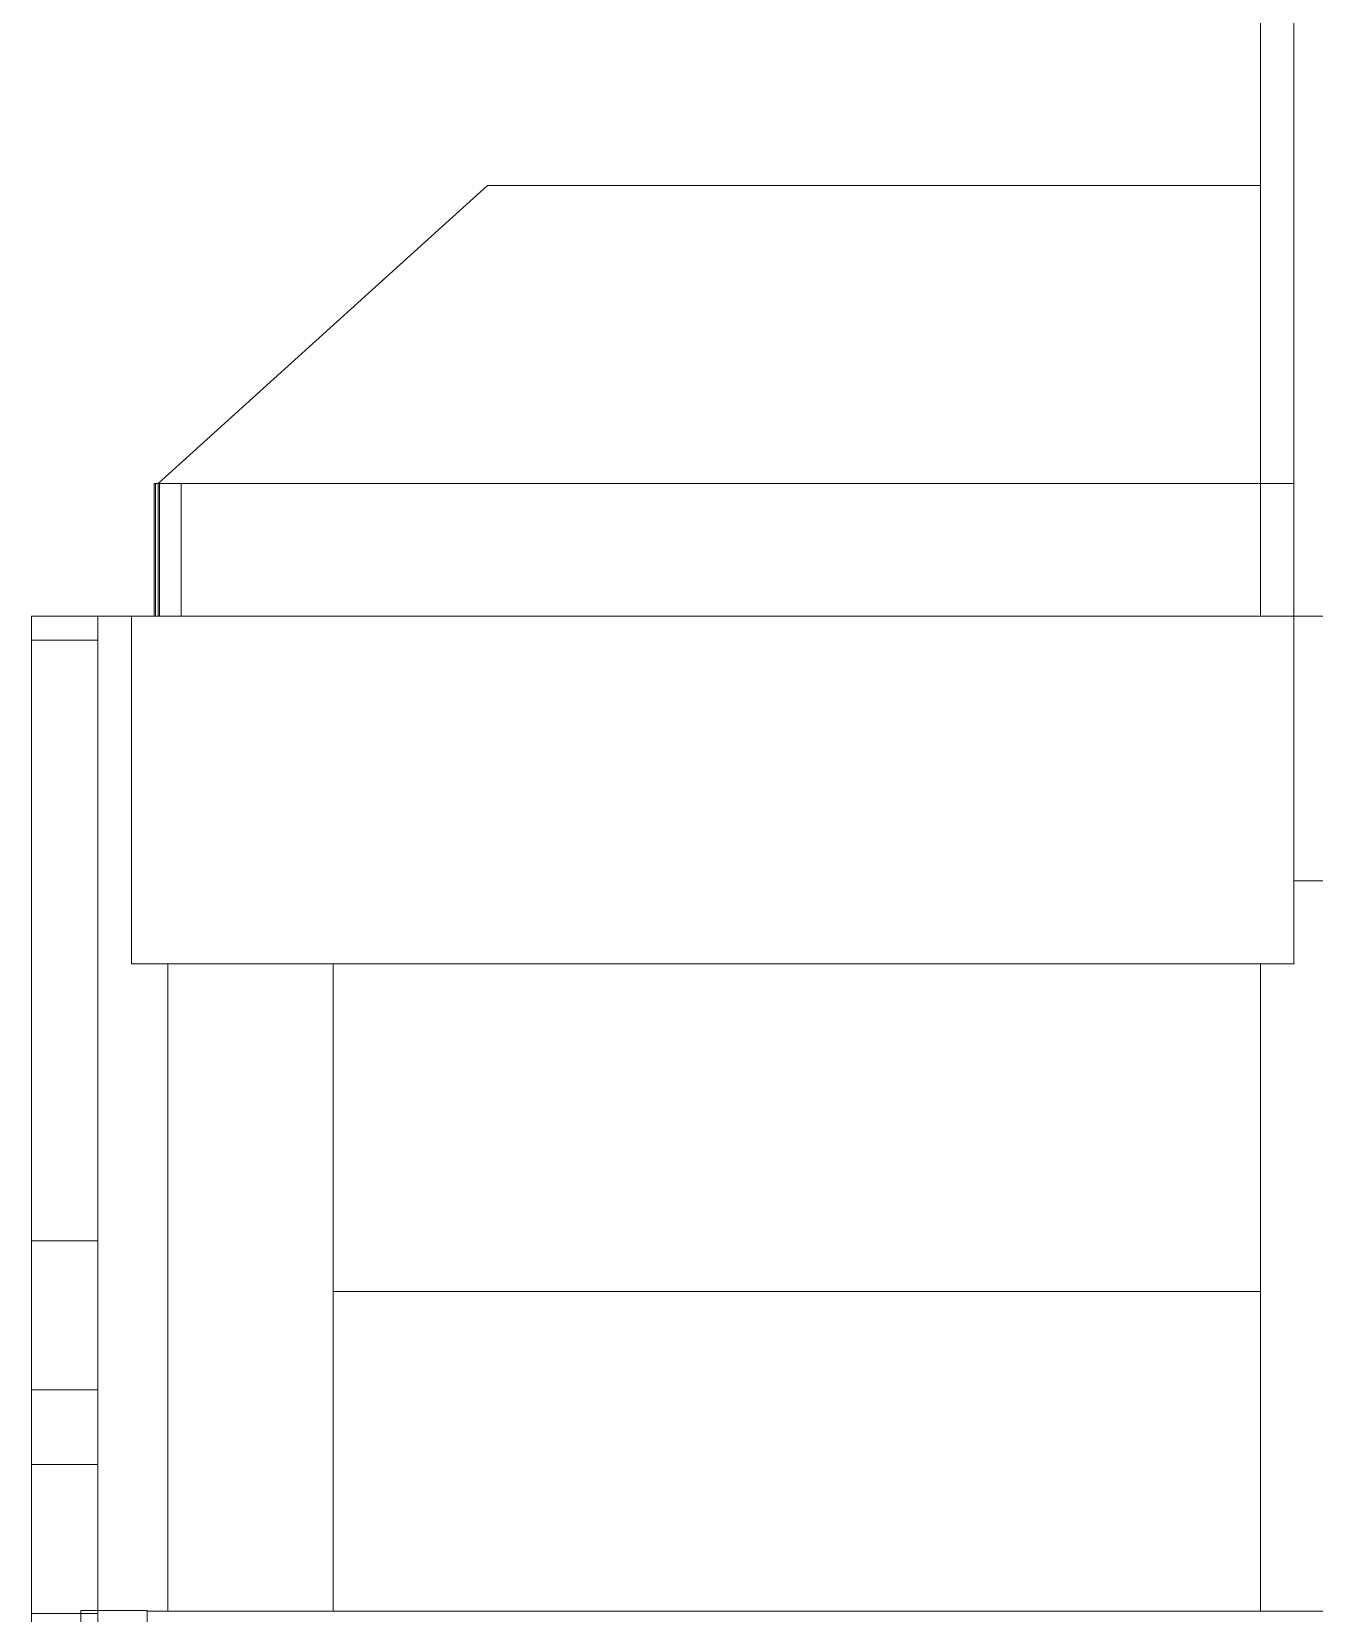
# Model space of a CAD drawing. Header units: metres. Extents: x -144 to 1000, y -717 to 29.
# Drawn here: x 33.713 to 37.585, y -651.594 to -646.817 of the extents above; entities that cross this region are included whole.
import ezdxf

# ---------------------------------------------------------------- set-up
doc = ezdxf.new("R2010")
doc.units = ezdxf.units.M
doc.layers.get('0').update_dxf_attribs({"color": 1})
for name, color, linetype, lineweight in [('A-FLOR-HRAL', 1, 'Continuous', 9), ('A-WALL', 4, 'Continuous', 9), ('S-COLS', 7, 'Continuous', 9)]:
    doc.layers.add(name, color=color, linetype=linetype, lineweight=lineweight)

# ---------------------------------------------------------------- blocks, each defined once
blk = doc.blocks.new('WEWE')
at = {"layer": 'A-FLOR-HRAL'}
for p, q in [((37.5229, -648.182), (34.0829, -648.182)), ((34.0829, -648.182), (34.0829, -648.582))]:
    blk.add_line(p, q, dxfattribs=at)
at = {"layer": 'A-FLOR-HRAL', "color": 254, "true_color": 0xcccccc}
for p, q in [((34.0829, -648.182), (34.0949, -648.182)), ((34.0829, -648.582), (34.0829, -648.182)), ((34.0949, -648.182), (34.0829, -648.182)), ((34.0869, -648.582), (34.0869, -648.182)), ((34.0949, -648.182), (34.0869, -648.182)), ((34.0949, -648.182), (34.0949, -648.582)), ((34.0949, -648.582), (34.0949, -648.182)), ((34.0949, -648.182), (37.5229, -648.182))]:
    blk.add_line(p, q, dxfattribs=at)
at = {"layer": 'A-FLOR-HRAL', "color": 7, "true_color": 0xf4f4f4}
for p, q in [((34.0869, -648.182), (34.0869, -648.582)), ((34.0869, -648.182), (34.0949, -648.182)), ((34.0869, -648.182), (34.0949, -648.182)), ((34.0869, -648.182), (34.0949, -648.182)), ((34.1644, -648.182), (34.0949, -648.182)), ((34.0989, -648.182), (34.0989, -648.582)), ((34.0989, -648.182), (34.0989, -648.582))]:
    blk.add_line(p, q, dxfattribs=at)
at = {"layer": 'A-FLOR-HRAL', "color": 7, "true_color": 0xfcfcfc}
for p, q in [((34.0949, -648.182), (34.0989, -648.182)), ((34.0949, -648.182), (34.0989, -648.182)), ((34.0949, -648.182), (34.0989, -648.182)), ((34.0989, -648.182), (34.1644, -648.182)), ((34.1644, -648.182), (34.0989, -648.182))]:
    blk.add_line(p, q, dxfattribs=at)
at = {"layer": 'A-FLOR-HRAL', "color": 7, "true_color": 0xfefefe}
blk.add_line((34.0989, -648.182), (34.1644, -648.182), dxfattribs=at)
at = {"layer": 'A-WALL'}
for p, q in [((37.5229, -649.632), (37.5229, -646.142)), ((35.0894, -647.282), (34.0949, -648.182)), ((37.4229, -647.282), (35.0894, -647.282)), ((33.7129, -648.582), (38.613, -648.582)), ((33.7129, -659.682), (33.7129, -648.582))]:
    blk.add_line(p, q, dxfattribs=at)
at = {"layer": 'A-WALL', "color": 7, "true_color": 0xf4f4f4}
blk.add_line((34.1644, -648.182), (34.0949, -648.182), dxfattribs=at)
at = {"layer": 'A-WALL', "color": 254, "true_color": 0xcccccc}
blk.add_line((34.1644, -648.182), (34.1644, -648.582), dxfattribs=at)
at = {"layer": 'A-WALL', "color": 251, "true_color": 0x666666}
for p, q in [((33.9129, -648.582), (33.7129, -648.582)), ((33.7129, -648.6543), (33.7129, -648.582)), ((33.9129, -648.582), (34.0144, -648.582)), ((38.613, -648.582), (33.9129, -648.582)), ((33.9129, -648.582), (33.9129, -656.8353)), ((33.9129, -648.6543), (33.9129, -648.582)), ((34.0144, -649.632), (34.0144, -648.582)), ((37.5229, -648.582), (34.0144, -648.582)), ((33.7129, -651.144), (33.7129, -648.6543)), ((33.7129, -648.6543), (33.7129, -651.144)), ((33.7129, -648.6543), (33.9129, -648.6543)), ((33.7129, -648.6543), (33.9129, -648.6543)), ((33.9129, -651.144), (33.9129, -648.6543)), ((33.9129, -648.6543), (33.9129, -651.144)), ((37.5229, -649.382), (39.413, -649.382)), ((34.0144, -649.632), (37.5229, -649.632)), ((37.4229, -650.622), (34.623, -650.622)), ((33.7129, -651.144), (33.7129, -651.594)), ((33.7129, -651.594), (33.7129, -651.144)), ((33.9129, -651.144), (33.7129, -651.144)), ((33.7129, -651.144), (33.9129, -651.144)), ((33.9129, -651.594), (33.9129, -651.144)), ((33.9129, -651.144), (33.9129, -651.594)), ((33.8616, -651.5852), (34.0616, -651.5852)), ((34.0616, -651.5852), (34.0616, -652.7852)), ((33.7129, -656.632), (33.7129, -651.594)), ((33.7129, -651.594), (33.7129, -656.632)), ((33.7129, -651.594), (33.9129, -651.594)), ((33.7129, -651.594), (33.9129, -651.594)), ((33.9129, -656.632), (33.9129, -651.594)), ((33.9129, -651.594), (33.9129, -656.632)), ((45.1574, -651.587), (34.0616, -651.587))]:
    blk.add_line(p, q, dxfattribs=at)
at = {"layer": 'A-WALL', "color": 253, "true_color": 0xa3a3a3}
for p, q in [((34.0144, -648.582), (33.9129, -648.582)), ((33.7129, -648.6543), (33.7129, -650.469)), ((33.7129, -650.469), (33.7129, -648.6543)), ((33.7129, -648.6543), (33.9129, -648.6543)), ((33.7129, -648.6543), (33.9129, -648.6543)), ((33.9129, -650.469), (33.9129, -648.6543)), ((33.9129, -648.6543), (33.9129, -650.469)), ((33.7129, -650.919), (33.7129, -650.469)), ((33.7129, -650.469), (33.7129, -650.919)), ((33.9129, -650.469), (33.7129, -650.469)), ((33.7129, -650.469), (33.9129, -650.469)), ((33.9129, -650.919), (33.9129, -650.469)), ((33.9129, -650.469), (33.9129, -650.919)), ((33.7129, -650.919), (33.7129, -651.144)), ((33.7129, -651.144), (33.7129, -650.919)), ((33.7129, -650.919), (33.9129, -650.919)), ((33.7129, -650.919), (33.9129, -650.919)), ((33.9129, -651.144), (33.9129, -650.919)), ((33.9129, -650.919), (33.9129, -651.144)), ((33.7129, -651.144), (33.7129, -651.594)), ((33.7129, -651.594), (33.7129, -651.144)), ((33.9129, -651.5852), (33.9129, -651.144)), ((33.9129, -651.144), (33.9129, -651.5852)), ((33.7129, -651.594), (33.7129, -653.844)), ((33.7129, -653.844), (33.7129, -651.594)), ((33.9129, -653.844), (33.9129, -651.594)), ((33.9129, -651.594), (33.9129, -653.844))]:
    blk.add_line(p, q, dxfattribs=at)
at = {"layer": 'A-WALL', "color": 7, "true_color": 0xfdfdfd}
for p, q in [((33.7129, -650.469), (33.7129, -648.6543)), ((33.7129, -648.6543), (33.7129, -650.469)), ((33.7129, -650.469), (33.7129, -648.6543)), ((33.7129, -648.6543), (33.7129, -650.469)), ((33.7129, -650.469), (33.7129, -648.6543)), ((33.7129, -648.6543), (33.7129, -650.469)), ((33.7129, -650.469), (33.7129, -648.6543)), ((33.7129, -650.469), (33.7129, -648.6543)), ((33.7129, -648.6543), (33.7129, -650.469)), ((33.7129, -648.6543), (33.7129, -650.469)), ((33.7129, -650.469), (33.7129, -648.6543)), ((33.7129, -648.6543), (33.7129, -650.469)), ((33.7129, -650.469), (33.7129, -648.6543)), ((33.7129, -648.6543), (33.7129, -650.469)), ((33.7129, -650.469), (33.7129, -648.6543)), ((33.7129, -650.469), (33.7129, -648.6543)), ((33.7129, -648.6543), (33.7129, -650.469)), ((33.7129, -648.6543), (33.7129, -650.469)), ((33.7129, -650.469), (33.7129, -648.6543)), ((33.7129, -648.6543), (33.7129, -650.469)), ((33.7129, -650.469), (33.7129, -648.6543)), ((33.7129, -650.469), (33.7129, -648.6543)), ((33.7129, -648.6543), (33.7129, -650.469)), ((33.7129, -648.6543), (33.7129, -650.469)), ((33.7129, -650.469), (33.7129, -648.6543)), ((33.7129, -648.6543), (33.7129, -650.469)), ((33.7129, -650.469), (33.7129, -648.6543)), ((33.7129, -648.6543), (33.7129, -650.469)), ((33.7129, -650.469), (33.7129, -648.6543)), ((33.7129, -650.469), (33.7129, -648.6543)), ((33.7129, -648.6543), (33.7129, -650.469)), ((33.7129, -648.6543), (33.7129, -650.469)), ((33.7129, -650.469), (33.7129, -648.6543)), ((33.7129, -648.6543), (33.7129, -650.469)), ((33.7129, -650.469), (33.7129, -648.6543)), ((33.7129, -648.6543), (33.7129, -650.469)), ((33.7129, -650.469), (33.7129, -648.6543)), ((33.7129, -650.469), (33.7129, -648.6543)), ((33.7129, -648.6543), (33.7129, -650.469)), ((33.7129, -648.6543), (33.7129, -650.469)), ((33.7129, -650.469), (33.7129, -648.6543)), ((33.7129, -648.6543), (33.7129, -650.469)), ((33.7129, -650.469), (33.7129, -648.6543)), ((33.7129, -650.469), (33.7129, -648.6543)), ((33.7129, -648.6543), (33.7129, -650.469)), ((33.7129, -648.6543), (33.7129, -650.469)), ((33.7129, -650.469), (33.7129, -648.6543)), ((33.7129, -648.6543), (33.7129, -650.469)), ((33.7129, -650.469), (33.7129, -648.6543)), ((33.7129, -650.469), (33.7129, -648.6543)), ((33.7129, -648.6543), (33.7129, -650.469)), ((33.7129, -648.6543), (33.9129, -648.6543)), ((33.7129, -648.6543), (33.9129, -648.6543)), ((33.7129, -648.6543), (33.9129, -648.6543)), ((33.7129, -648.6543), (33.9129, -648.6543)), ((33.7129, -648.6543), (33.9129, -648.6543)), ((33.7129, -648.6543), (33.9129, -648.6543)), ((33.7129, -648.6543), (33.9129, -648.6543)), ((33.7129, -648.6543), (33.9129, -648.6543)), ((33.7129, -648.6543), (33.9129, -648.6543)), ((33.7129, -648.6543), (33.9129, -648.6543)), ((33.7129, -648.6543), (33.9129, -648.6543)), ((33.7129, -648.6543), (33.9129, -648.6543)), ((33.7129, -648.6543), (33.9129, -648.6543)), ((33.7129, -648.6543), (33.9129, -648.6543)), ((33.7129, -648.6543), (33.9129, -648.6543)), ((33.7129, -648.6543), (33.9129, -648.6543)), ((33.7129, -648.6543), (33.9129, -648.6543)), ((33.7129, -648.6543), (33.9129, -648.6543)), ((33.7129, -648.6543), (33.9129, -648.6543)), ((33.7129, -648.6543), (33.9129, -648.6543)), ((33.7129, -648.6543), (33.9129, -648.6543)), ((33.7129, -648.6543), (33.9129, -648.6543)), ((33.7129, -648.6543), (33.9129, -648.6543)), ((33.7129, -648.6543), (33.9129, -648.6543)), ((33.7129, -648.6543), (33.9129, -648.6543)), ((33.7129, -648.6543), (33.9129, -648.6543)), ((33.7129, -648.6543), (33.9129, -648.6543)), ((33.7129, -648.6543), (33.9129, -648.6543)), ((33.7129, -648.6543), (33.9129, -648.6543)), ((33.7129, -648.6543), (33.9129, -648.6543)), ((33.7129, -648.6543), (33.9129, -648.6543)), ((33.7129, -648.6543), (33.9129, -648.6543)), ((33.7129, -648.6543), (33.9129, -648.6543)), ((33.7129, -648.6543), (33.9129, -648.6543)), ((33.7129, -648.6543), (33.9129, -648.6543)), ((33.7129, -648.6543), (33.9129, -648.6543)), ((33.7129, -648.6543), (33.9129, -648.6543)), ((33.7129, -648.6543), (33.9129, -648.6543)), ((33.7129, -648.6543), (33.9129, -648.6543)), ((33.7129, -648.6543), (33.9129, -648.6543)), ((33.7129, -648.6543), (33.9129, -648.6543)), ((33.7129, -648.6543), (33.9129, -648.6543)), ((33.7129, -648.6543), (33.9129, -648.6543)), ((33.7129, -648.6543), (33.9129, -648.6543)), ((33.7129, -648.6543), (33.9129, -648.6543)), ((33.7129, -648.6543), (33.9129, -648.6543)), ((33.7129, -648.6543), (33.9129, -648.6543)), ((33.7129, -648.6543), (33.9129, -648.6543)), ((33.7129, -648.6543), (33.9129, -648.6543)), ((33.7129, -648.6543), (33.9129, -648.6543)), ((33.9129, -650.469), (33.9129, -648.6543)), ((33.9129, -648.6543), (33.9129, -650.469)), ((33.9129, -650.469), (33.9129, -648.6543)), ((33.9129, -648.6543), (33.9129, -650.469)), ((33.9129, -650.469), (33.9129, -648.6543)), ((33.9129, -648.6543), (33.9129, -650.469)), ((33.9129, -650.469), (33.9129, -648.6543)), ((33.9129, -648.6543), (33.9129, -650.469)), ((33.9129, -650.469), (33.9129, -648.6543)), ((33.9129, -648.6543), (33.9129, -650.469)), ((33.9129, -650.469), (33.9129, -648.6543)), ((33.9129, -648.6543), (33.9129, -650.469)), ((33.9129, -650.469), (33.9129, -648.6543)), ((33.9129, -648.6543), (33.9129, -650.469)), ((33.9129, -650.469), (33.9129, -648.6543)), ((33.9129, -648.6543), (33.9129, -650.469)), ((33.9129, -650.469), (33.9129, -648.6543)), ((33.9129, -648.6543), (33.9129, -650.469)), ((33.9129, -650.469), (33.9129, -648.6543)), ((33.9129, -648.6543), (33.9129, -650.469)), ((33.9129, -650.469), (33.9129, -648.6543)), ((33.9129, -648.6543), (33.9129, -650.469)), ((33.9129, -650.469), (33.9129, -648.6543)), ((33.9129, -648.6543), (33.9129, -650.469)), ((33.9129, -650.469), (33.9129, -648.6543)), ((33.9129, -648.6543), (33.9129, -650.469)), ((33.9129, -650.469), (33.9129, -648.6543)), ((33.9129, -648.6543), (33.9129, -650.469)), ((33.9129, -650.469), (33.9129, -648.6543)), ((33.9129, -648.6543), (33.9129, -650.469)), ((33.9129, -650.469), (33.9129, -648.6543)), ((33.9129, -648.6543), (33.9129, -650.469)), ((33.9129, -650.469), (33.9129, -648.6543)), ((33.9129, -648.6543), (33.9129, -650.469)), ((33.9129, -650.469), (33.9129, -648.6543)), ((33.9129, -648.6543), (33.9129, -650.469)), ((33.9129, -650.469), (33.9129, -648.6543)), ((33.9129, -648.6543), (33.9129, -650.469)), ((33.9129, -650.469), (33.9129, -648.6543)), ((33.9129, -648.6543), (33.9129, -650.469)), ((33.9129, -650.469), (33.9129, -648.6543)), ((33.9129, -648.6543), (33.9129, -650.469)), ((33.9129, -650.469), (33.9129, -648.6543)), ((33.9129, -648.6543), (33.9129, -650.469)), ((33.9129, -650.469), (33.9129, -648.6543)), ((33.9129, -648.6543), (33.9129, -650.469)), ((33.9129, -650.469), (33.9129, -648.6543)), ((33.9129, -648.6543), (33.9129, -650.469)), ((33.9129, -650.469), (33.9129, -648.6543)), ((33.9129, -648.6543), (33.9129, -650.469)), ((33.9129, -650.469), (33.9129, -648.6543)), ((33.7129, -650.919), (33.7129, -650.469)), ((33.7129, -650.469), (33.7129, -650.919)), ((33.7129, -650.919), (33.7129, -650.469)), ((33.7129, -650.469), (33.7129, -650.919)), ((33.7129, -650.919), (33.7129, -650.469)), ((33.7129, -650.919), (33.7129, -650.469)), ((33.7129, -650.469), (33.7129, -650.919)), ((33.7129, -650.469), (33.7129, -650.919)), ((33.7129, -650.919), (33.7129, -650.469)), ((33.7129, -650.919), (33.7129, -650.469)), ((33.7129, -650.469), (33.7129, -650.919)), ((33.7129, -650.919), (33.7129, -650.469)), ((33.7129, -650.469), (33.7129, -650.919)), ((33.7129, -650.469), (33.7129, -650.919)), ((33.7129, -650.919), (33.7129, -650.469)), ((33.7129, -650.469), (33.7129, -650.919)), ((33.7129, -650.919), (33.7129, -650.469)), ((33.7129, -650.919), (33.7129, -650.469)), ((33.7129, -650.469), (33.7129, -650.919)), ((33.9129, -650.469), (33.7129, -650.469)), ((33.7129, -650.469), (33.9129, -650.469)), ((33.9129, -650.469), (33.7129, -650.469)), ((33.7129, -650.469), (33.9129, -650.469)), ((33.9129, -650.469), (33.7129, -650.469)), ((33.7129, -650.469), (33.9129, -650.469)), ((33.9129, -650.469), (33.7129, -650.469)), ((33.7129, -650.469), (33.9129, -650.469)), ((33.9129, -650.469), (33.7129, -650.469)), ((33.7129, -650.469), (33.9129, -650.469)), ((33.9129, -650.469), (33.7129, -650.469)), ((33.7129, -650.469), (33.9129, -650.469)), ((33.9129, -650.469), (33.7129, -650.469)), ((33.7129, -650.469), (33.9129, -650.469)), ((33.9129, -650.469), (33.7129, -650.469)), ((33.7129, -650.469), (33.9129, -650.469)), ((33.9129, -650.469), (33.7129, -650.469)), ((33.7129, -650.469), (33.9129, -650.469)), ((33.9129, -650.469), (33.7129, -650.469)), ((33.7129, -650.469), (33.9129, -650.469)), ((33.9129, -650.469), (33.7129, -650.469)), ((33.7129, -650.469), (33.9129, -650.469)), ((33.9129, -650.919), (33.9129, -650.469)), ((33.9129, -650.469), (33.9129, -650.919)), ((33.9129, -650.919), (33.9129, -650.469)), ((33.9129, -650.469), (33.9129, -650.919)), ((33.9129, -650.919), (33.9129, -650.469)), ((33.9129, -650.469), (33.9129, -650.919)), ((33.9129, -650.919), (33.9129, -650.469)), ((33.9129, -650.469), (33.9129, -650.919)), ((33.9129, -650.919), (33.9129, -650.469)), ((33.9129, -650.469), (33.9129, -650.919)), ((33.9129, -650.919), (33.9129, -650.469)), ((33.9129, -650.469), (33.9129, -650.919)), ((33.9129, -650.919), (33.9129, -650.469)), ((33.9129, -650.469), (33.9129, -650.919)), ((33.9129, -650.919), (33.9129, -650.469)), ((33.9129, -650.469), (33.9129, -650.919)), ((33.9129, -650.919), (33.9129, -650.469)), ((33.9129, -650.469), (33.9129, -650.919)), ((33.9129, -650.919), (33.9129, -650.469)), ((33.7129, -651.144), (33.7129, -650.919)), ((33.7129, -650.919), (33.7129, -651.144)), ((33.7129, -651.144), (33.7129, -650.919)), ((33.7129, -650.919), (33.7129, -651.144)), ((33.7129, -651.144), (33.7129, -650.919)), ((33.7129, -650.919), (33.7129, -651.144)), ((33.7129, -651.144), (33.7129, -650.919)), ((33.7129, -651.144), (33.7129, -650.919)), ((33.7129, -650.919), (33.7129, -651.144)), ((33.7129, -650.919), (33.7129, -651.144)), ((33.7129, -651.144), (33.7129, -650.919)), ((33.7129, -650.919), (33.7129, -651.144)), ((33.7129, -651.144), (33.7129, -650.919)), ((33.7129, -650.919), (33.7129, -651.144)), ((33.7129, -651.144), (33.7129, -650.919)), ((33.7129, -651.144), (33.7129, -650.919)), ((33.7129, -650.919), (33.7129, -651.144)), ((33.7129, -650.919), (33.7129, -651.144)), ((33.7129, -651.144), (33.7129, -650.919)), ((33.7129, -650.919), (33.7129, -651.144)), ((33.7129, -651.144), (33.7129, -650.919)), ((33.7129, -651.144), (33.7129, -650.919)), ((33.7129, -650.919), (33.7129, -651.144)), ((33.7129, -650.919), (33.7129, -651.144)), ((33.7129, -651.144), (33.7129, -650.919)), ((33.7129, -650.919), (33.7129, -651.144)), ((33.7129, -651.144), (33.7129, -650.919)), ((33.7129, -650.919), (33.7129, -651.144)), ((33.7129, -651.144), (33.7129, -650.919)), ((33.7129, -651.144), (33.7129, -650.919)), ((33.7129, -650.919), (33.7129, -651.144)), ((33.7129, -650.919), (33.7129, -651.144)), ((33.7129, -651.144), (33.7129, -650.919)), ((33.7129, -650.919), (33.7129, -651.144)), ((33.7129, -651.144), (33.7129, -650.919)), ((33.7129, -650.919), (33.7129, -651.144)), ((33.7129, -651.144), (33.7129, -650.919)), ((33.7129, -651.144), (33.7129, -650.919)), ((33.7129, -650.919), (33.7129, -651.144)), ((33.7129, -650.919), (33.7129, -651.144)), ((33.7129, -651.144), (33.7129, -650.919)), ((33.7129, -650.919), (33.7129, -651.144)), ((33.7129, -651.144), (33.7129, -650.919)), ((33.7129, -651.144), (33.7129, -650.919)), ((33.7129, -650.919), (33.7129, -651.144)), ((33.7129, -650.919), (33.7129, -651.144)), ((33.7129, -651.144), (33.7129, -650.919)), ((33.7129, -650.919), (33.7129, -651.144)), ((33.7129, -651.144), (33.7129, -650.919)), ((33.7129, -651.144), (33.7129, -650.919)), ((33.7129, -650.919), (33.7129, -651.144)), ((33.7129, -650.919), (33.9129, -650.919)), ((33.7129, -650.919), (33.9129, -650.919)), ((33.7129, -650.919), (33.9129, -650.919)), ((33.7129, -650.919), (33.9129, -650.919)), ((33.7129, -650.919), (33.9129, -650.919)), ((33.7129, -650.919), (33.9129, -650.919)), ((33.7129, -650.919), (33.9129, -650.919)), ((33.7129, -650.919), (33.9129, -650.919)), ((33.7129, -650.919), (33.9129, -650.919)), ((33.7129, -650.919), (33.9129, -650.919)), ((33.7129, -650.919), (33.9129, -650.919)), ((33.7129, -650.919), (33.9129, -650.919)), ((33.7129, -650.919), (33.9129, -650.919)), ((33.7129, -650.919), (33.9129, -650.919)), ((33.7129, -650.919), (33.9129, -650.919)), ((33.7129, -650.919), (33.9129, -650.919)), ((33.7129, -650.919), (33.9129, -650.919)), ((33.7129, -650.919), (33.9129, -650.919)), ((33.7129, -650.919), (33.9129, -650.919)), ((33.7129, -650.919), (33.9129, -650.919)), ((33.7129, -650.919), (33.9129, -650.919)), ((33.7129, -650.919), (33.9129, -650.919)), ((33.9129, -651.144), (33.9129, -650.919)), ((33.9129, -650.919), (33.9129, -651.144)), ((33.9129, -651.144), (33.9129, -650.919)), ((33.9129, -650.919), (33.9129, -651.144)), ((33.9129, -651.144), (33.9129, -650.919)), ((33.9129, -650.919), (33.9129, -651.144)), ((33.9129, -651.144), (33.9129, -650.919)), ((33.9129, -650.919), (33.9129, -651.144)), ((33.9129, -651.144), (33.9129, -650.919)), ((33.9129, -650.919), (33.9129, -651.144)), ((33.9129, -651.144), (33.9129, -650.919)), ((33.9129, -650.919), (33.9129, -651.144)), ((33.9129, -651.144), (33.9129, -650.919)), ((33.9129, -650.919), (33.9129, -651.144)), ((33.9129, -651.144), (33.9129, -650.919)), ((33.9129, -650.919), (33.9129, -651.144)), ((33.9129, -651.144), (33.9129, -650.919)), ((33.9129, -650.919), (33.9129, -651.144)), ((33.9129, -651.144), (33.9129, -650.919)), ((33.9129, -650.919), (33.9129, -651.144)), ((33.9129, -651.144), (33.9129, -650.919)), ((33.9129, -650.919), (33.9129, -651.144)), ((33.9129, -651.144), (33.9129, -650.919)), ((33.9129, -650.919), (33.9129, -651.144)), ((33.9129, -651.144), (33.9129, -650.919)), ((33.9129, -650.919), (33.9129, -651.144)), ((33.9129, -651.144), (33.9129, -650.919)), ((33.9129, -650.919), (33.9129, -651.144)), ((33.9129, -651.144), (33.9129, -650.919)), ((33.9129, -650.919), (33.9129, -651.144)), ((33.9129, -651.144), (33.9129, -650.919)), ((33.9129, -650.919), (33.9129, -651.144)), ((33.9129, -651.144), (33.9129, -650.919)), ((33.9129, -650.919), (33.9129, -651.144)), ((33.9129, -651.144), (33.9129, -650.919)), ((33.9129, -650.919), (33.9129, -651.144)), ((33.9129, -651.144), (33.9129, -650.919)), ((33.9129, -650.919), (33.9129, -651.144)), ((33.9129, -651.144), (33.9129, -650.919)), ((33.9129, -650.919), (33.9129, -651.144)), ((33.9129, -651.144), (33.9129, -650.919)), ((33.9129, -650.919), (33.9129, -651.144)), ((33.9129, -651.144), (33.9129, -650.919)), ((33.9129, -650.919), (33.9129, -651.144)), ((33.9129, -651.144), (33.9129, -650.919)), ((33.9129, -650.919), (33.9129, -651.144)), ((33.9129, -651.144), (33.9129, -650.919)), ((33.9129, -650.919), (33.9129, -651.144)), ((33.9129, -651.144), (33.9129, -650.919)), ((33.9129, -650.919), (33.9129, -651.144)), ((33.9129, -651.144), (33.9129, -650.919)), ((33.7129, -651.594), (33.7129, -651.144)), ((33.7129, -651.144), (33.7129, -651.594)), ((33.7129, -651.594), (33.7129, -651.144)), ((33.7129, -651.144), (33.7129, -651.594)), ((33.7129, -651.594), (33.7129, -651.144)), ((33.7129, -651.144), (33.7129, -651.594)), ((33.7129, -651.594), (33.7129, -651.144)), ((33.7129, -651.144), (33.7129, -651.594)), ((33.7129, -651.594), (33.7129, -651.144)), ((33.7129, -651.144), (33.7129, -651.594)), ((33.7129, -651.594), (33.7129, -651.144)), ((33.7129, -651.144), (33.7129, -651.594)), ((33.7129, -651.594), (33.7129, -651.144)), ((33.7129, -651.144), (33.7129, -651.594)), ((33.7129, -651.594), (33.7129, -651.144)), ((33.7129, -651.144), (33.7129, -651.594)), ((33.7129, -651.594), (33.7129, -651.144)), ((33.7129, -651.144), (33.7129, -651.594)), ((33.7129, -651.594), (33.7129, -651.144)), ((33.7129, -651.144), (33.7129, -651.594)), ((33.7129, -651.594), (33.7129, -651.144)), ((33.7129, -651.144), (33.7129, -651.594)), ((33.7129, -651.594), (33.7129, -651.144)), ((33.7129, -651.594), (33.7129, -651.144)), ((33.7129, -651.144), (33.7129, -651.594)), ((33.7129, -651.144), (33.7129, -651.594)), ((33.7129, -651.594), (33.7129, -651.144)), ((33.7129, -651.144), (33.7129, -651.594)), ((33.7129, -651.594), (33.7129, -651.144)), ((33.7129, -651.144), (33.7129, -651.594)), ((33.7129, -651.594), (33.7129, -651.144)), ((33.7129, -651.144), (33.7129, -651.594)), ((33.7129, -651.594), (33.7129, -651.144)), ((33.9129, -651.144), (33.7129, -651.144)), ((33.7129, -651.144), (33.9129, -651.144)), ((33.9129, -651.144), (33.7129, -651.144)), ((33.7129, -651.144), (33.9129, -651.144)), ((33.9129, -651.144), (33.7129, -651.144)), ((33.7129, -651.144), (33.9129, -651.144)), ((33.9129, -651.144), (33.7129, -651.144)), ((33.7129, -651.144), (33.9129, -651.144)), ((33.9129, -651.144), (33.7129, -651.144)), ((33.7129, -651.144), (33.9129, -651.144)), ((33.9129, -651.144), (33.7129, -651.144)), ((33.7129, -651.144), (33.9129, -651.144)), ((33.9129, -651.5852), (33.9129, -651.144)), ((33.9129, -651.144), (33.9129, -651.5852)), ((33.9129, -651.5852), (33.9129, -651.144)), ((33.9129, -651.144), (33.9129, -651.5852)), ((33.9129, -651.5852), (33.9129, -651.144)), ((33.9129, -651.144), (33.9129, -651.5852)), ((33.9129, -651.5852), (33.9129, -651.144)), ((33.9129, -651.144), (33.9129, -651.5852)), ((33.9129, -651.5852), (33.9129, -651.144)), ((33.9129, -651.144), (33.9129, -651.5852)), ((33.9129, -651.5852), (33.9129, -651.144)), ((33.9129, -651.144), (33.9129, -651.5852)), ((33.9129, -651.5852), (33.9129, -651.144)), ((33.9129, -651.144), (33.9129, -651.5852)), ((33.9129, -651.5852), (33.9129, -651.144)), ((33.9129, -651.144), (33.9129, -651.5852)), ((33.9129, -651.5852), (33.9129, -651.144)), ((33.9129, -651.144), (33.9129, -651.5852)), ((33.9129, -651.5852), (33.9129, -651.144)), ((33.9129, -651.144), (33.9129, -651.5852)), ((33.9129, -651.5852), (33.9129, -651.144)), ((33.9129, -651.144), (33.9129, -651.5852)), ((33.9129, -651.5852), (33.9129, -651.144)), ((33.9129, -651.144), (33.9129, -651.5852)), ((33.9129, -651.5852), (33.9129, -651.144)), ((33.9129, -651.144), (33.9129, -651.5852)), ((33.9129, -651.5852), (33.9129, -651.144)), ((33.9129, -651.144), (33.9129, -651.5852)), ((33.9129, -651.5852), (33.9129, -651.144)), ((33.9129, -651.144), (33.9129, -651.5852)), ((33.9129, -651.5852), (33.9129, -651.144)), ((33.9129, -651.144), (33.9129, -651.5852)), ((33.9129, -651.5852), (33.9129, -651.144)), ((33.7129, -652.9329), (33.7129, -651.594)), ((33.7129, -651.594), (33.7129, -652.9329)), ((33.7129, -652.9329), (33.7129, -651.594)), ((33.7129, -651.594), (33.7129, -652.9329)), ((33.7129, -651.594), (33.7129, -652.9329)), ((33.7129, -652.9329), (33.7129, -651.594)), ((33.7129, -651.594), (33.7129, -652.9329)), ((33.7129, -652.9329), (33.7129, -651.594)), ((33.7129, -652.9329), (33.7129, -651.594)), ((33.7129, -651.594), (33.7129, -652.9329)), ((33.7129, -651.594), (33.7129, -652.9329)), ((33.7129, -652.9329), (33.7129, -651.594)), ((33.7129, -651.594), (33.7129, -652.9329)), ((33.7129, -652.9329), (33.7129, -651.594)), ((33.7129, -651.594), (33.7129, -652.9329)), ((33.7129, -652.9329), (33.7129, -651.594)), ((33.7129, -652.9329), (33.7129, -651.594)), ((33.7129, -651.594), (33.7129, -652.9329)), ((33.7129, -651.594), (33.7129, -652.9329)), ((33.7129, -652.9329), (33.7129, -651.594)), ((33.7129, -651.594), (33.7129, -652.9329)), ((33.7129, -652.9329), (33.7129, -651.594)), ((33.7129, -651.594), (33.7129, -653.844)), ((33.7129, -653.844), (33.7129, -651.594)), ((33.7129, -653.844), (33.7129, -651.594)), ((33.7129, -651.594), (33.7129, -653.844)), ((33.7129, -651.594), (33.7129, -653.844)), ((33.7129, -653.844), (33.7129, -651.594)), ((33.7129, -651.594), (33.7129, -653.844)), ((33.7129, -653.844), (33.7129, -651.594)), ((33.7129, -653.844), (33.7129, -651.594)), ((33.7129, -651.594), (33.7129, -653.844)), ((33.7129, -651.594), (33.7129, -653.844)), ((33.7129, -653.844), (33.7129, -651.594)), ((33.7129, -651.594), (33.7129, -653.844)), ((33.7129, -653.844), (33.7129, -651.594)), ((33.7129, -653.844), (33.7129, -651.594)), ((33.7129, -651.594), (33.7129, -653.844)), ((33.7129, -651.594), (33.8616, -651.594)), ((33.7129, -651.594), (33.8616, -651.594)), ((33.7129, -651.594), (33.8616, -651.594)), ((33.7129, -651.594), (33.8616, -651.594)), ((33.7129, -651.594), (33.8616, -651.594)), ((33.7129, -651.594), (33.8616, -651.594)), ((33.7129, -651.594), (33.8616, -651.594)), ((33.7129, -651.594), (33.8616, -651.594)), ((33.7129, -651.594), (33.8616, -651.594)), ((33.7129, -651.594), (33.8616, -651.594)), ((33.7129, -651.594), (33.8616, -651.594)), ((33.7129, -651.594), (33.8616, -651.594))]:
    blk.add_line(p, q, dxfattribs=at)
at = {"layer": 'A-WALL', "color": 7, "true_color": 0xfcfcfc}
for p, q in [((33.7129, -648.6543), (33.7129, -650.469)), ((33.7129, -650.469), (33.7129, -648.6543)), ((33.7129, -648.6543), (33.9129, -648.6543)), ((33.7129, -648.6543), (33.9129, -648.6543)), ((33.9129, -650.469), (33.9129, -648.6543)), ((33.9129, -648.6543), (33.9129, -650.469)), ((33.7129, -650.469), (33.7129, -650.919)), ((33.7129, -650.919), (33.7129, -650.469)), ((33.9129, -650.469), (33.7129, -650.469)), ((33.7129, -650.469), (33.9129, -650.469)), ((33.9129, -650.919), (33.9129, -650.469)), ((33.9129, -650.469), (33.9129, -650.919)), ((33.7129, -650.919), (33.7129, -651.144)), ((33.7129, -651.144), (33.7129, -650.919)), ((33.7129, -650.919), (33.9129, -650.919)), ((33.7129, -650.919), (33.9129, -650.919)), ((33.9129, -651.144), (33.9129, -650.919)), ((33.9129, -650.919), (33.9129, -651.144)), ((33.7129, -651.144), (33.7129, -651.594)), ((33.7129, -651.594), (33.7129, -651.144)), ((33.9129, -651.5852), (33.9129, -651.144)), ((33.9129, -651.144), (33.9129, -651.5852)), ((33.7129, -651.594), (33.7129, -653.844)), ((33.7129, -653.844), (33.7129, -651.594))]:
    blk.add_line(p, q, dxfattribs=at)
at = {"layer": 'A-WALL', "color": 7, "true_color": 0xfafafa}
for p, q in [((33.7129, -648.6543), (33.7129, -650.469)), ((33.7129, -650.469), (33.7129, -648.6543)), ((33.7129, -648.6543), (33.9129, -648.6543)), ((33.7129, -648.6543), (33.9129, -648.6543)), ((33.9129, -650.469), (33.9129, -648.6543)), ((33.9129, -648.6543), (33.9129, -650.469)), ((33.7129, -650.919), (33.7129, -650.469)), ((33.7129, -650.469), (33.7129, -650.919)), ((33.9129, -650.469), (33.7129, -650.469)), ((33.7129, -650.469), (33.9129, -650.469)), ((33.9129, -650.919), (33.9129, -650.469)), ((33.9129, -650.469), (33.9129, -650.919)), ((33.7129, -650.919), (33.7129, -651.144)), ((33.7129, -651.144), (33.7129, -650.919)), ((33.7129, -650.919), (33.9129, -650.919)), ((33.7129, -650.919), (33.9129, -650.919)), ((33.9129, -651.144), (33.9129, -650.919)), ((33.9129, -650.919), (33.9129, -651.144)), ((33.7129, -651.144), (33.7129, -651.594)), ((33.7129, -651.594), (33.7129, -651.144)), ((33.9129, -651.5852), (33.9129, -651.144)), ((33.9129, -651.144), (33.9129, -651.5852)), ((33.7129, -651.594), (33.7129, -653.844)), ((33.7129, -653.844), (33.7129, -651.594))]:
    blk.add_line(p, q, dxfattribs=at)
at = {"layer": 'A-WALL', "color": 7, "true_color": 0xf7f7f7}
for p, q in [((33.7129, -650.469), (33.7129, -648.6543)), ((33.7129, -648.6543), (33.7129, -650.469)), ((33.7129, -648.6543), (33.9129, -648.6543)), ((33.7129, -648.6543), (33.9129, -648.6543)), ((33.9129, -650.469), (33.9129, -648.6543)), ((33.9129, -648.6543), (33.9129, -650.469)), ((33.7129, -650.919), (33.7129, -650.469)), ((33.7129, -650.469), (33.7129, -650.919)), ((33.9129, -650.919), (33.9129, -650.469)), ((33.9129, -650.469), (33.9129, -650.919)), ((33.7129, -651.144), (33.7129, -650.919)), ((33.7129, -650.919), (33.7129, -651.144)), ((33.9129, -651.144), (33.9129, -650.919)), ((33.9129, -650.919), (33.9129, -651.144)), ((33.7129, -651.144), (33.7129, -651.594)), ((33.7129, -651.594), (33.7129, -651.144)), ((33.9129, -651.144), (33.7129, -651.144)), ((33.7129, -651.144), (33.9129, -651.144)), ((33.9129, -651.5852), (33.9129, -651.144)), ((33.9129, -651.144), (33.9129, -651.5852)), ((33.7129, -653.844), (33.7129, -651.594)), ((33.7129, -651.594), (33.7129, -653.844)), ((33.7129, -651.594), (33.8616, -651.594)), ((33.7129, -651.594), (33.8616, -651.594))]:
    blk.add_line(p, q, dxfattribs=at)
at = {"layer": 'A-WALL', "color": 7, "true_color": 0xf2f2f2}
for p, q in [((33.7129, -648.6543), (33.7129, -650.469)), ((33.7129, -650.469), (33.7129, -648.6543)), ((33.7129, -648.6543), (33.9129, -648.6543)), ((33.7129, -648.6543), (33.9129, -648.6543)), ((33.9129, -650.469), (33.9129, -648.6543)), ((33.9129, -648.6543), (33.9129, -650.469)), ((33.7129, -650.469), (33.7129, -650.919)), ((33.7129, -650.919), (33.7129, -650.469)), ((33.9129, -650.919), (33.9129, -650.469)), ((33.9129, -650.469), (33.9129, -650.919)), ((33.7129, -650.919), (33.7129, -651.144)), ((33.7129, -651.144), (33.7129, -650.919)), ((33.9129, -651.144), (33.9129, -650.919)), ((33.9129, -650.919), (33.9129, -651.144)), ((33.7129, -651.144), (33.7129, -651.594)), ((33.7129, -651.594), (33.7129, -651.144)), ((33.9129, -651.5852), (33.9129, -651.144)), ((33.9129, -651.144), (33.9129, -651.5852)), ((33.7129, -651.594), (33.7129, -653.844)), ((33.7129, -653.844), (33.7129, -651.594))]:
    blk.add_line(p, q, dxfattribs=at)
at = {"layer": 'A-WALL', "color": 254, "true_color": 0xeaeaea}
for p, q in [((33.7129, -648.6543), (33.7129, -650.469)), ((33.7129, -650.469), (33.7129, -648.6543)), ((33.7129, -648.6543), (33.9129, -648.6543)), ((33.7129, -648.6543), (33.9129, -648.6543)), ((33.9129, -650.469), (33.9129, -648.6543)), ((33.9129, -648.6543), (33.9129, -650.469)), ((33.7129, -650.919), (33.7129, -650.469)), ((33.7129, -650.469), (33.7129, -650.919)), ((33.9129, -650.469), (33.7129, -650.469)), ((33.7129, -650.469), (33.9129, -650.469)), ((33.9129, -650.919), (33.9129, -650.469)), ((33.9129, -650.469), (33.9129, -650.919)), ((33.7129, -650.919), (33.7129, -651.144)), ((33.7129, -651.144), (33.7129, -650.919)), ((33.7129, -650.919), (33.9129, -650.919)), ((33.7129, -650.919), (33.9129, -650.919)), ((33.9129, -651.144), (33.9129, -650.919)), ((33.9129, -650.919), (33.9129, -651.144)), ((33.7129, -651.144), (33.7129, -651.594)), ((33.7129, -651.594), (33.7129, -651.144)), ((33.9129, -651.5852), (33.9129, -651.144)), ((33.9129, -651.144), (33.9129, -651.5852)), ((33.7129, -651.594), (33.7129, -653.844)), ((33.7129, -653.844), (33.7129, -651.594))]:
    blk.add_line(p, q, dxfattribs=at)
at = {"layer": 'A-WALL', "color": 254, "true_color": 0xdddddd}
for p, q in [((33.7129, -650.469), (33.7129, -648.6543)), ((33.7129, -648.6543), (33.7129, -650.469)), ((33.7129, -648.6543), (33.9129, -648.6543)), ((33.7129, -648.6543), (33.9129, -648.6543)), ((33.9129, -650.469), (33.9129, -648.6543)), ((33.9129, -648.6543), (33.9129, -650.469)), ((33.7129, -650.919), (33.7129, -650.469)), ((33.7129, -650.469), (33.7129, -650.919)), ((33.9129, -650.919), (33.9129, -650.469)), ((33.9129, -650.469), (33.9129, -650.919)), ((33.7129, -651.144), (33.7129, -650.919)), ((33.7129, -650.919), (33.7129, -651.144)), ((33.9129, -651.144), (33.9129, -650.919)), ((33.9129, -650.919), (33.9129, -651.144)), ((33.7129, -651.144), (33.7129, -651.594)), ((33.7129, -651.594), (33.7129, -651.144)), ((33.9129, -651.144), (33.7129, -651.144)), ((33.7129, -651.144), (33.9129, -651.144)), ((33.9129, -651.5852), (33.9129, -651.144)), ((33.9129, -651.144), (33.9129, -651.5852)), ((33.7129, -653.844), (33.7129, -651.594)), ((33.7129, -651.594), (33.7129, -653.844)), ((33.7129, -651.594), (33.8616, -651.594)), ((33.7129, -651.594), (33.8616, -651.594))]:
    blk.add_line(p, q, dxfattribs=at)
at = {"layer": 'A-WALL', "color": 9, "true_color": 0xc7c7c7}
for p, q in [((33.7129, -648.6543), (33.7129, -650.469)), ((33.7129, -650.469), (33.7129, -648.6543)), ((33.7129, -648.6543), (33.9129, -648.6543)), ((33.7129, -648.6543), (33.9129, -648.6543)), ((33.9129, -650.469), (33.9129, -648.6543)), ((33.9129, -648.6543), (33.9129, -650.469)), ((33.7129, -650.469), (33.7129, -650.919)), ((33.7129, -650.919), (33.7129, -650.469)), ((33.9129, -650.469), (33.7129, -650.469)), ((33.7129, -650.469), (33.9129, -650.469)), ((33.9129, -650.919), (33.9129, -650.469)), ((33.9129, -650.469), (33.9129, -650.919)), ((33.7129, -650.919), (33.7129, -651.144)), ((33.7129, -651.144), (33.7129, -650.919)), ((33.7129, -650.919), (33.9129, -650.919)), ((33.7129, -650.919), (33.9129, -650.919)), ((33.9129, -651.144), (33.9129, -650.919)), ((33.9129, -650.919), (33.9129, -651.144)), ((33.7129, -651.144), (33.7129, -651.594)), ((33.7129, -651.594), (33.7129, -651.144)), ((33.9129, -651.5852), (33.9129, -651.144)), ((33.9129, -651.144), (33.9129, -651.5852)), ((33.8616, -653.018), (33.8616, -651.5852)), ((33.7129, -651.594), (33.7129, -653.844)), ((33.7129, -653.844), (33.7129, -651.594))]:
    blk.add_line(p, q, dxfattribs=at)
at = {"layer": 'S-COLS'}
blk.add_line((37.4229, -648.182), (37.4229, -640.0112), dxfattribs=at)
at = {"layer": 'S-COLS', "color": 254, "true_color": 0xcccccc}
blk.add_line((37.4229, -648.582), (37.4229, -648.182), dxfattribs=at)
at = {"layer": 'S-COLS', "color": 251, "true_color": 0x666666}
for p, q in [((34.124, -651.587), (34.124, -649.632)), ((34.623, -649.632), (34.623, -651.587)), ((37.4229, -651.587), (37.4229, -649.632))]:
    blk.add_line(p, q, dxfattribs=at)

msp = doc.modelspace()

# ---------------------------------------------------------------- block references
at = {"color": 3}
msp.add_blockref('WEWE', (0, 0), dxfattribs=at)

doc.saveas('drawing.dxf')
